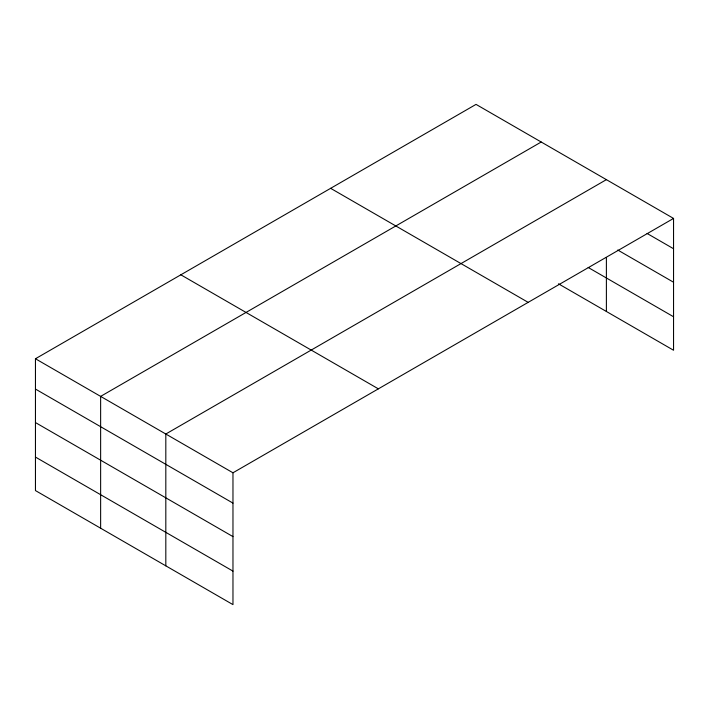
<?xml version="1.0" encoding="UTF-8"?>
<svg xmlns="http://www.w3.org/2000/svg" width="709" height="709" viewBox="0 0 709 709"><rect width="100%" height="100%" fill="white"/><g stroke="black" fill="none" stroke-linecap="round" stroke-linejoin="round"><path stroke-width="1.06" d="M35.45 358.754L232.969 472.788L232.969 604.617L35.45 490.575L35.45 358.754L476.031 104.383L673.55 218.425L673.55 350.246L558.462 283.804M541.206 142.022L100.634 396.384L100.634 528.205M606.39 179.652L165.817 434.014L165.817 565.844M232.969 472.788L673.55 218.425M647.069 233.447L673.55 248.735M617.743 250.02L673.55 282.235M588.178 267.461L673.55 316.755M330.633 188.328L528.161 302.362M180.839 274.808L378.367 388.851M35.45 389.064L232.969 503.106M35.45 422.564L232.969 536.607M35.45 457.075L232.969 571.117M606.39 257.482L606.39 311.473"/></g></svg>
